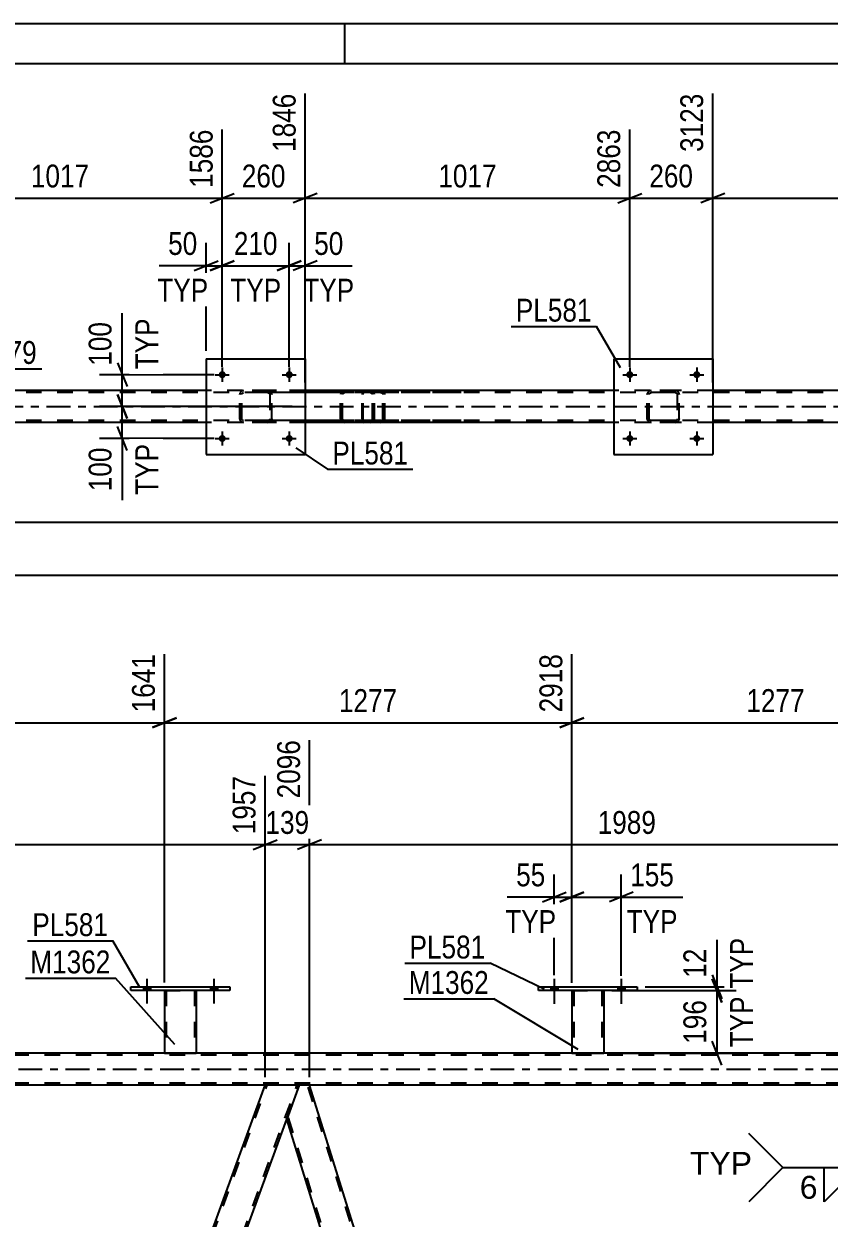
# Model space of a CAD drawing. Header units: millimetres. Extents: x 0 to 841, y 0 to 594.
# Drawn here: x 170.7 to 271.7, y 444.3 to 594 of the extents above; entities that cross this region are included whole.
import ezdxf

# ---------------------------------------------------------------- set-up
doc = ezdxf.new("R2010")
doc.units = ezdxf.units.MM
doc.linetypes.add('DXK_LINE_DOT2', pattern=[3.9198, 1.9599, -1.9599])
doc.linetypes.add('DXK_LINE_DOT3', pattern=[5.9187, 2.979, -0.9799, 0.9799, -0.9799])
doc.styles.add('Arial', font='ARIAL.TTF', dxfattribs={"height": 0.2})
doc.styles.add('Arial Narrow', font='ARIALN.TTF', dxfattribs={"height": 0.2})

# ---------------------------------------------------------------- blocks, each defined once
blk = doc.blocks.new('Unknown-318893469-1135')
at = {"color": 5, "linetype": 'Continuous'}
for p, q in [((841, 594), (0, 594)), ((211, 589), (211, 594)), ((836, 589), (5, 589))]:
    blk.add_line(p, q, dxfattribs=at)
blk = doc.blocks.new('Bolt-318893469-4916 - 4767')
at = {"linetype": 'Continuous'}
for points in [[(196.05, 542.03, -1), (195.17, 542.03, -1)], [(204.45, 542.03, -1), (203.57, 542.03, -1)]]:
    blk.add_hatch(color=1, dxfattribs=at).paths.add_polyline_path(points)
at = {"color": 1, "linetype": 'Continuous'}
for p, q in [((194.73, 542.03), (196.49, 542.03)), ((195.61, 542.91), (195.61, 541.15)), ((203.13, 542.03), (204.89, 542.03)), ((204.01, 542.91), (204.01, 541.15))]:
    blk.add_line(p, q, dxfattribs=at)
blk = doc.blocks.new('Part-318893469-4790 - 4767')
at = {"color": 7, "linetype": 'DXK_LINE_DOT2'}
for p, q in [((214.18, 548.03), (199.2, 548.03)), ((210.95, 548.03), (210.75, 547.99)), ((214.38, 547.99), (214.18, 548.03)), ((214.18, 547.79), (199.2, 547.79)), ((210.47, 547.72), (210.44, 547.55)), ((210.44, 544.51), (210.44, 547.55)), ((210.48, 547.73), (210.47, 547.72)), ((210.69, 547.55), (210.71, 547.64)), ((210.69, 544.51), (210.69, 547.55)), ((210.71, 547.64), (210.77, 547.72)), ((210.77, 547.72), (210.85, 547.77)), ((210.85, 547.77), (210.95, 547.79)), ((214.18, 547.79), (214.28, 547.77)), ((214.28, 547.77), (214.37, 547.72)), ((214.37, 547.72), (214.42, 547.64)), ((214.42, 547.64), (214.44, 547.55)), ((214.44, 544.51), (214.44, 547.55)), ((214.66, 547.72), (214.66, 547.73)), ((214.7, 547.55), (214.66, 547.72)), ((214.7, 544.51), (214.7, 547.55)), ((214.18, 544.27), (199.2, 544.27)), ((214.18, 544.03), (199.2, 544.03)), ((210.44, 544.51), (210.46, 544.42)), ((210.46, 544.42), (210.48, 544.33)), ((210.71, 544.42), (210.69, 544.51)), ((210.77, 544.34), (210.71, 544.42)), ((210.75, 544.07), (210.95, 544.03)), ((210.85, 544.29), (210.77, 544.34)), ((210.95, 544.27), (210.85, 544.29)), ((214.28, 544.29), (214.18, 544.27)), ((214.18, 544.03), (214.38, 544.07)), ((214.37, 544.34), (214.28, 544.29)), ((214.42, 544.42), (214.37, 544.34)), ((214.44, 544.51), (214.42, 544.42)), ((214.66, 544.33), (214.68, 544.42)), ((214.68, 544.42), (214.7, 544.51))]:
    blk.add_line(p, q, dxfattribs=at)
for centre, start, end in [((210.93, 547.53), 110.7583, 155.68), ((214.2, 547.53), 24.32, 69.2417), ((210.93, 544.53), 204.32, 249.2417), ((214.2, 544.53), 290.7583, 335.68)]:
    blk.add_arc(centre, 0.496, start, end, dxfattribs=at)
blk = doc.blocks.new('Part-318893469-4797 - 4767')
at = {"color": 7, "linetype": 'DXK_LINE_DOT2'}
for p, q in [((213.23, 547.89), (213.17, 547.73)), ((213.32, 547.99), (213.23, 547.89)), ((213.42, 548.03), (213.32, 547.99)), ((225.58, 548.03), (213.42, 548.03)), ((214.7, 547.79), (214.7, 548.03)), ((215.7, 547.99), (215.51, 548.03)), ((213.17, 547.73), (213.15, 547.55)), ((213.15, 544.51), (213.15, 547.55)), ((213.28, 547.55), (213.29, 547.64)), ((213.28, 544.51), (213.28, 547.55)), ((213.29, 547.64), (213.32, 547.72)), ((213.32, 547.72), (213.37, 547.77)), ((213.37, 547.77), (213.42, 547.79)), ((225.58, 547.79), (213.42, 547.79)), ((215.51, 547.79), (215.61, 547.77)), ((215.61, 547.77), (215.69, 547.72)), ((215.69, 547.72), (215.74, 547.64)), ((215.74, 547.64), (215.76, 547.55)), ((215.76, 544.51), (215.76, 547.55)), ((215.98, 547.72), (215.97, 547.73)), ((216.01, 547.55), (215.98, 547.72)), ((216.01, 544.51), (216.01, 547.55)), ((213.15, 544.51), (213.17, 544.33)), ((213.17, 544.33), (213.23, 544.17)), ((213.23, 544.17), (213.32, 544.07)), ((213.29, 544.42), (213.28, 544.51)), ((213.32, 544.34), (213.29, 544.42)), ((213.37, 544.29), (213.32, 544.34)), ((213.32, 544.07), (213.42, 544.03)), ((213.42, 544.27), (213.37, 544.29)), ((225.58, 544.27), (213.42, 544.27)), ((225.58, 544.03), (213.42, 544.03)), ((214.7, 544.03), (214.7, 544.27)), ((215.61, 544.29), (215.51, 544.27)), ((215.51, 544.03), (215.7, 544.07)), ((215.69, 544.34), (215.61, 544.29)), ((215.74, 544.42), (215.69, 544.34)), ((215.76, 544.51), (215.74, 544.42)), ((215.97, 544.33), (215.99, 544.42)), ((215.99, 544.42), (216.01, 544.51))]:
    blk.add_line(p, q, dxfattribs=at)
for centre, start, end in [((215.52, 547.53), 23.8494, 68.8059), ((215.52, 544.52), 291.1941, 336.1506)]:
    blk.add_arc(centre, 0.492, start, end, dxfattribs=at)
blk = doc.blocks.new('Part-318893469-4876 - 4767')
at = {"color": 7, "linetype": 'DXK_LINE_DOT2'}
for p, q in [((249.19, 547.99), (249.38, 548.03)), ((249.38, 548.03), (249.19, 547.99)), ((252.42, 548.03), (249.38, 548.03)), ((252.42, 548.03), (252.6, 547.99)), ((252.6, 547.99), (252.42, 548.03)), ((248.9, 547.55), (248.93, 547.73)), ((248.93, 547.73), (248.9, 547.55)), ((248.9, 544.51), (248.9, 547.55)), ((249.14, 547.55), (249.15, 547.64)), ((249.14, 544.51), (249.14, 547.55)), ((249.15, 547.64), (249.21, 547.72)), ((249.21, 547.72), (249.28, 547.77)), ((249.28, 547.77), (249.38, 547.79)), ((252.42, 547.79), (249.38, 547.79)), ((252.42, 547.79), (252.51, 547.77)), ((252.51, 547.77), (252.59, 547.72)), ((252.59, 547.72), (252.64, 547.64)), ((252.64, 547.64), (252.66, 547.55)), ((252.66, 547.55), (252.66, 544.51)), ((252.86, 547.73), (252.9, 547.55)), ((252.9, 547.55), (252.86, 547.73)), ((252.9, 544.51), (252.9, 547.55)), ((248.93, 544.32), (248.9, 544.51)), ((248.9, 544.51), (248.93, 544.32)), ((249.15, 544.42), (249.14, 544.51)), ((249.21, 544.34), (249.15, 544.42)), ((249.38, 544.03), (249.19, 544.06)), ((249.19, 544.06), (249.38, 544.03)), ((249.28, 544.29), (249.21, 544.34)), ((249.38, 544.27), (249.28, 544.29)), ((252.42, 544.27), (249.38, 544.27)), ((252.42, 544.03), (249.38, 544.03)), ((252.51, 544.29), (252.42, 544.27)), ((252.6, 544.06), (252.42, 544.03)), ((252.42, 544.03), (252.6, 544.06)), ((252.59, 544.34), (252.51, 544.29)), ((252.64, 544.42), (252.59, 544.34)), ((252.66, 544.51), (252.64, 544.42)), ((252.9, 544.51), (252.86, 544.32)), ((252.86, 544.32), (252.9, 544.51))]:
    blk.add_line(p, q, dxfattribs=at)
at = {"color": 7, "linetype": 'DXK_LINE_DOT3'}
blk.add_line((250.9, 546.03), (250.9, 546.03), dxfattribs=at)
at = {"color": 7, "linetype": 'DXK_LINE_DOT2'}
for centre, start, end in [((249.38, 547.55), 112.5, 157.5), ((249.38, 547.55), 112.5, 157.5), ((252.42, 547.55), 22.5, 67.5), ((252.42, 547.55), 22.5, 67.5), ((249.38, 544.51), 202.5, 247.5), ((249.38, 544.51), 202.5, 247.5), ((252.42, 544.51), 292.5, 337.5), ((252.42, 544.51), 292.5, 337.5)]:
    blk.add_arc(centre, 0.48, start, end, dxfattribs=at)
blk = doc.blocks.new('Part-318893469-4881 - 4767')
at = {"color": 2, "linetype": 'Continuous'}
for p, q in [((244.7, 552.03), (244.7, 540.03)), ((244.7, 552.03), (257.1, 552.03)), ((257.1, 552.03), (257.1, 540.03)), ((244.7, 540.03), (257.1, 540.03))]:
    blk.add_line(p, q, dxfattribs=at)
blk = doc.blocks.new('Part-318893469-4882 - 4767')
at = {"color": 7, "linetype": 'DXK_LINE_DOT2'}
for p, q in [((198.11, 547.99), (198.29, 548.03)), ((198.29, 548.03), (198.11, 547.99)), ((201.33, 548.03), (198.29, 548.03)), ((201.33, 548.03), (201.52, 547.99)), ((201.52, 547.99), (201.33, 548.03)), ((197.81, 547.55), (197.85, 547.73)), ((197.85, 547.73), (197.81, 547.55)), ((197.81, 544.51), (197.81, 547.55)), ((198.05, 547.55), (198.07, 547.64)), ((198.05, 544.51), (198.05, 547.55)), ((198.07, 547.64), (198.13, 547.72)), ((198.13, 547.72), (198.2, 547.77)), ((198.2, 547.77), (198.29, 547.79)), ((201.33, 547.79), (198.29, 547.79)), ((201.33, 547.79), (201.43, 547.77)), ((201.43, 547.77), (201.5, 547.72)), ((201.5, 547.72), (201.56, 547.64)), ((201.56, 547.64), (201.57, 547.55)), ((201.57, 547.55), (201.57, 544.51)), ((201.78, 547.73), (201.81, 547.55)), ((201.81, 547.55), (201.78, 547.73)), ((201.81, 544.51), (201.81, 547.55)), ((197.85, 544.32), (197.81, 544.51)), ((197.81, 544.51), (197.85, 544.32)), ((198.07, 544.42), (198.05, 544.51)), ((198.13, 544.34), (198.07, 544.42)), ((198.29, 544.03), (198.11, 544.06)), ((198.11, 544.06), (198.29, 544.03)), ((198.2, 544.29), (198.13, 544.34)), ((198.29, 544.27), (198.2, 544.29)), ((201.33, 544.27), (198.29, 544.27)), ((201.33, 544.03), (198.29, 544.03)), ((201.43, 544.29), (201.33, 544.27)), ((201.52, 544.06), (201.33, 544.03)), ((201.33, 544.03), (201.52, 544.06)), ((201.5, 544.34), (201.43, 544.29)), ((201.56, 544.42), (201.5, 544.34)), ((201.57, 544.51), (201.56, 544.42)), ((201.81, 544.51), (201.78, 544.32)), ((201.78, 544.32), (201.81, 544.51))]:
    blk.add_line(p, q, dxfattribs=at)
at = {"color": 7, "linetype": 'DXK_LINE_DOT3'}
blk.add_line((199.81, 546.03), (199.81, 546.03), dxfattribs=at)
at = {"color": 7, "linetype": 'DXK_LINE_DOT2'}
for centre, start, end in [((198.29, 547.55), 112.5, 157.5), ((198.29, 547.55), 112.5, 157.5), ((201.33, 547.55), 22.5, 67.5), ((201.33, 547.55), 22.5, 67.5), ((198.29, 544.51), 202.5, 247.5), ((198.29, 544.51), 202.5, 247.5), ((201.33, 544.51), 292.5, 337.5), ((201.33, 544.51), 292.5, 337.5)]:
    blk.add_arc(centre, 0.48, start, end, dxfattribs=at)
blk = doc.blocks.new('Part-318893469-4887 - 4767')
at = {"color": 2, "linetype": 'Continuous'}
for p, q in [((193.61, 552.03), (193.61, 540.03)), ((193.61, 552.03), (206.01, 552.03)), ((206.01, 552.03), (206.01, 540.03)), ((193.61, 540.03), (206.01, 540.03))]:
    blk.add_line(p, q, dxfattribs=at)
blk = doc.blocks.new('Bolt-318893469-4914 - 4767')
at = {"linetype": 'Continuous'}
for points in [[(247.14, 542.03, -1), (246.26, 542.03, -1)], [(255.54, 542.03, -1), (254.66, 542.03, -1)]]:
    blk.add_hatch(color=1, dxfattribs=at).paths.add_polyline_path(points)
at = {"color": 1, "linetype": 'Continuous'}
for p, q in [((245.82, 542.03), (247.58, 542.03)), ((246.7, 542.91), (246.7, 541.15)), ((254.22, 542.03), (255.98, 542.03)), ((255.1, 542.91), (255.1, 541.15))]:
    blk.add_line(p, q, dxfattribs=at)
blk = doc.blocks.new('Bolt-318893469-4915 - 4767')
at = {"linetype": 'Continuous'}
for points in [[(247.14, 550.03, -1), (246.26, 550.03, -1)], [(255.54, 550.03, -1), (254.66, 550.03, -1)]]:
    blk.add_hatch(color=1, dxfattribs=at).paths.add_polyline_path(points)
at = {"color": 1, "linetype": 'Continuous'}
for p, q in [((246.7, 550.91), (246.7, 549.15)), ((255.1, 550.91), (255.1, 549.15)), ((245.82, 550.03), (247.58, 550.03)), ((254.22, 550.03), (255.98, 550.03))]:
    blk.add_line(p, q, dxfattribs=at)
blk = doc.blocks.new('Bolt-318893469-4917 - 4767')
at = {"linetype": 'Continuous'}
for points in [[(196.05, 550.03, -1), (195.17, 550.03, -1)], [(204.45, 550.03, -1), (203.57, 550.03, -1)]]:
    blk.add_hatch(color=1, dxfattribs=at).paths.add_polyline_path(points)
at = {"color": 1, "linetype": 'Continuous'}
for p, q in [((195.61, 550.91), (195.61, 549.15)), ((204.01, 550.91), (204.01, 549.15)), ((194.73, 550.03), (196.49, 550.03)), ((203.13, 550.03), (204.89, 550.03))]:
    blk.add_line(p, q, dxfattribs=at)
blk = doc.blocks.new('Part-318893469-4945 - 4767')
at = {"color": 2, "linetype": 'Continuous'}
for p, q in [((193.61, 548.03), (154.93, 548.03)), ((244.7, 548.03), (206.01, 548.03)), ((295.78, 548.03), (257.1, 548.03)), ((193.61, 544.03), (154.93, 544.03)), ((244.7, 544.03), (206.01, 544.03)), ((295.78, 544.03), (257.1, 544.03))]:
    blk.add_line(p, q, dxfattribs=at)
at = {"color": 7, "linetype": 'DXK_LINE_DOT2'}
for p, q in [((206.01, 548.03), (193.61, 548.03)), ((257.1, 548.03), (244.7, 548.03)), ((733.5, 547.79), (132.16, 547.79)), ((733.5, 544.27), (132.16, 544.27)), ((206.01, 544.03), (193.61, 544.03)), ((257.1, 544.03), (244.7, 544.03))]:
    blk.add_line(p, q, dxfattribs=at)
at = {"color": 7, "linetype": 'DXK_LINE_DOT3'}
blk.add_line((132.16, 546.03), (733.5, 546.03), dxfattribs=at)
blk = doc.blocks.new('Part-318893469-3334 - 3250')
at = {"color": 2, "linetype": 'Continuous'}
for p, q in [((184.16, 473.31), (196.56, 473.31)), ((184.16, 472.83), (184.16, 473.31)), ((196.56, 473.31), (196.56, 472.83)), ((196.56, 472.83), (184.16, 472.83))]:
    blk.add_line(p, q, dxfattribs=at)
blk = doc.blocks.new('Part-318893469-3319 - 3250')
at = {"color": 7, "linetype": 'DXK_LINE_DOT2'}
for p, q in [((239.44, 472.83), (243.44, 472.83)), ((239.44, 472.82), (239.44, 472.83)), ((239.44, 472.83), (239.44, 472.82)), ((239.68, 472.83), (239.68, 464.99)), ((243.2, 472.83), (243.2, 464.99)), ((243.44, 472.83), (243.44, 472.82)), ((243.44, 472.82), (243.44, 472.83)), ((243.18, 464.99), (243.14, 464.99)), ((243.14, 464.99), (243.18, 464.99)), ((243.2, 464.99), (243.18, 464.99)), ((243.18, 464.99), (243.2, 464.99))]:
    blk.add_line(p, q, dxfattribs=at)
at = {"color": 2, "linetype": 'Continuous'}
for p, q in [((239.44, 472.82), (239.44, 464.99)), ((243.44, 472.82), (243.44, 464.99)), ((239.44, 464.99), (243.44, 464.99))]:
    blk.add_line(p, q, dxfattribs=at)
blk = doc.blocks.new('Part-318893469-3324 - 3250')
at = {"color": 2, "linetype": 'Continuous'}
for p, q in [((235.24, 473.3), (247.64, 473.3)), ((235.24, 472.82), (235.24, 473.3)), ((247.64, 473.3), (247.64, 472.82)), ((247.64, 472.82), (235.24, 472.82))]:
    blk.add_line(p, q, dxfattribs=at)
blk = doc.blocks.new('Part-318893469-3329 - 3250')
at = {"color": 2, "linetype": 'Continuous'}
for p, q in [((188.36, 472.83), (188.36, 464.99)), ((192.36, 472.83), (192.36, 464.99)), ((188.36, 464.99), (192.36, 464.99))]:
    blk.add_line(p, q, dxfattribs=at)
at = {"color": 7, "linetype": 'DXK_LINE_DOT2'}
for p, q in [((188.36, 472.83), (192.36, 472.83)), ((188.36, 472.83), (188.36, 472.83)), ((188.36, 472.83), (188.36, 472.83)), ((188.6, 472.83), (188.6, 464.99)), ((192.12, 472.83), (192.12, 464.99)), ((192.36, 472.83), (192.36, 472.83)), ((192.36, 472.83), (192.36, 472.83)), ((192.06, 464.99), (192.1, 464.99)), ((192.06, 464.99), (192.1, 464.99)), ((192.1, 464.99), (192.12, 464.99)), ((192.1, 464.99), (192.12, 464.99))]:
    blk.add_line(p, q, dxfattribs=at)
blk = doc.blocks.new('Part-318893469-3377 - 3250')
at = {"color": 2, "linetype": 'Continuous'}
for p, q in [((205.24, 460.98), (203.69, 456.73)), ((206.56, 460.98), (205.24, 460.98)), ((242.84, 344.59), (206.56, 460.98)), ((238.65, 344.59), (203.69, 456.73))]:
    blk.add_line(p, q, dxfattribs=at)
at = {"color": 7, "linetype": 'DXK_LINE_DOT2'}
for p, q in [((243.12, 342.86), (206.31, 460.98)), ((240.65, 338.98), (203.83, 457.1)), ((240.4, 338.98), (238.65, 344.59)), ((243.26, 343.23), (242.84, 344.59)), ((241.71, 338.98), (243.26, 343.23)), ((240.4, 338.98), (241.71, 338.98))]:
    blk.add_line(p, q, dxfattribs=at)
blk = doc.blocks.new('Part-318893469-3392 - 3250')
at = {"color": 2, "linetype": 'Continuous'}
for p, q in [((156.58, 338.98), (200.98, 460.98)), ((205.24, 460.98), (200.98, 460.98)), ((160.84, 338.98), (203.69, 456.73)), ((160.52, 338.98), (156.58, 338.98)), ((160.8, 338.98), (160.52, 338.98)), ((160.84, 338.98), (160.8, 338.98))]:
    blk.add_line(p, q, dxfattribs=at)
at = {"color": 7, "linetype": 'DXK_LINE_DOT2'}
for p, q in [((156.83, 338.98), (201.24, 460.98)), ((160.58, 338.98), (204.98, 460.98)), ((203.69, 456.73), (205.24, 460.98)), ((160.52, 338.98), (160.69, 338.98))]:
    blk.add_line(p, q, dxfattribs=at)
blk = doc.blocks.new('Bolt-318893469-3434 - 3250')
at = {"linetype": 'Continuous'}
for points in [[(236.8, 472.82), (237.68, 472.82), (237.68, 473.3), (236.8, 473.3)], [(245.2, 472.82), (246.08, 472.82), (246.08, 473.3), (245.2, 473.3)]]:
    blk.add_hatch(color=1, dxfattribs=at).paths.add_polyline_path(points)
at = {"color": 1, "linetype": 'Continuous'}
for p, q in [((236.8, 473.3), (236.8, 472.82)), ((237.24, 474.3), (237.24, 471.18)), ((237.68, 473.3), (237.68, 472.82)), ((245.2, 473.3), (245.2, 472.82)), ((245.64, 474.3), (245.64, 471.18)), ((246.08, 473.3), (246.08, 472.82))]:
    blk.add_line(p, q, dxfattribs=at)
blk = doc.blocks.new('Bolt-318893469-3435 - 3250')
at = {"linetype": 'Continuous'}
for points in [[(236.8, 472.82), (237.68, 472.82), (237.68, 473.3), (236.8, 473.3)], [(245.2, 472.82), (246.08, 472.82), (246.08, 473.3), (245.2, 473.3)]]:
    blk.add_hatch(color=1, dxfattribs=at).paths.add_polyline_path(points)
at = {"color": 1, "linetype": 'Continuous'}
for p, q in [((236.8, 473.3), (236.8, 472.82)), ((237.24, 474.3), (237.24, 471.18)), ((237.68, 473.3), (237.68, 472.82)), ((245.2, 473.3), (245.2, 472.82)), ((245.64, 474.3), (245.64, 471.18)), ((246.08, 473.3), (246.08, 472.82))]:
    blk.add_line(p, q, dxfattribs=at)
blk = doc.blocks.new('Bolt-318893469-3436 - 3250')
at = {"linetype": 'Continuous'}
for points in [[(185.72, 472.83), (186.6, 472.83), (186.6, 473.31), (185.72, 473.31)], [(194.12, 472.83), (195, 472.83), (195, 473.31), (194.12, 473.31)]]:
    blk.add_hatch(color=1, dxfattribs=at).paths.add_polyline_path(points)
at = {"color": 1, "linetype": 'Continuous'}
for p, q in [((185.72, 473.31), (185.72, 472.83)), ((186.16, 474.31), (186.16, 471.19)), ((186.6, 473.31), (186.6, 472.83)), ((194.12, 473.31), (194.12, 472.83)), ((194.56, 474.31), (194.56, 471.19)), ((195, 473.31), (195, 472.83))]:
    blk.add_line(p, q, dxfattribs=at)
blk = doc.blocks.new('Bolt-318893469-3437 - 3250')
at = {"linetype": 'Continuous'}
for points in [[(185.72, 472.83), (186.6, 472.83), (186.6, 473.31), (185.72, 473.31)], [(194.12, 472.83), (195, 472.83), (195, 473.31), (194.12, 473.31)]]:
    blk.add_hatch(color=1, dxfattribs=at).paths.add_polyline_path(points)
at = {"color": 1, "linetype": 'Continuous'}
for p, q in [((185.72, 473.31), (185.72, 472.83)), ((186.16, 474.31), (186.16, 471.19)), ((186.6, 473.31), (186.6, 472.83)), ((194.12, 473.31), (194.12, 472.83)), ((194.56, 474.31), (194.56, 471.19)), ((195, 473.31), (195, 472.83))]:
    blk.add_line(p, q, dxfattribs=at)
blk = doc.blocks.new('Part-318893469-3659 - 3250')
at = {"color": 2, "linetype": 'Continuous'}
for p, q in [((443.76, 464.98), (122.71, 464.98)), ((200.98, 460.98), (122.71, 460.98)), ((286.12, 460.98), (206.56, 460.98))]:
    blk.add_line(p, q, dxfattribs=at)
at = {"color": 7, "linetype": 'DXK_LINE_DOT2'}
for p, q in [((724.05, 464.74), (122.71, 464.74)), ((724.05, 461.22), (122.71, 461.22)), ((206.56, 460.98), (200.98, 460.98))]:
    blk.add_line(p, q, dxfattribs=at)
at = {"color": 7, "linetype": 'DXK_LINE_DOT3'}
blk.add_line((122.71, 462.98), (724.05, 462.98), dxfattribs=at)
blk = doc.blocks.new('Part-318893469-3542 - 3250')
at = {"color": 7, "linetype": 'DXK_LINE_DOT2'}
for p, q in [((241.97, 338.98), (286.37, 460.98)), ((245.71, 338.98), (290.12, 460.98)), ((290.37, 460.98), (288.83, 456.73)), ((241.71, 338.98), (243.75, 344.59)), ((245.97, 338.98), (248.01, 344.59)), ((245.97, 338.98), (241.71, 338.98))]:
    blk.add_line(p, q, dxfattribs=at)
at = {"color": 2, "linetype": 'Continuous'}
for p, q in [((243.75, 344.59), (286.12, 460.98)), ((286.12, 460.98), (290.37, 460.98)), ((248.01, 344.59), (288.83, 456.73))]:
    blk.add_line(p, q, dxfattribs=at)
blk = doc.blocks.new('StraightDimension-318893469-9045 - 4767')
at = {"color": 7, "linetype": 'Continuous'}
for p, q in [((257.1, 549.03), (257.1, 585.26)), ((297.78, 551.03), (297.78, 580.76)), ((258.6, 572.75), (255.6, 571.55)), ((257.1, 572.15), (297.78, 572.15)), ((296.28, 571.55), (299.28, 572.75))]:
    blk.add_line(p, q, dxfattribs=at)
at = {"color": 0}
blk.add_wipeout([(281.69, 572.9), (281.69, 577.1), (273.18, 577.1), (273.18, 572.9)], dxfattribs=at)
at = {"color": 3, "style": 'Arial Narrow'}
blk.add_text('1017', height=2.863, dxfattribs=at).set_placement((273.78, 573.5))
at = {"color": 0, "linetype": 'Continuous'}
blk.add_wipeout([(297.18, 581.36), (292.98, 581.36), (292.98, 572.85), (297.18, 572.85)], dxfattribs=at)
at = {"color": 3, "linetype": 'Continuous', "style": 'Arial Narrow'}
blk.add_text('4140', height=2.863, rotation=90.0002, dxfattribs=at).set_placement((296.58, 573.45))
blk = doc.blocks.new('StraightDimension-318893469-8357 - 4767')
at = {"color": 7, "linetype": 'Continuous'}
blk.add_line((132.16, 531.55), (770.62, 531.55), dxfattribs=at)
blk = doc.blocks.new('StraightDimension-318893469-5585 - 4767')
at = {"color": 7, "linetype": 'Continuous'}
blk.add_line((131.52, 524.91), (771.26, 524.91), dxfattribs=at)
blk = doc.blocks.new('StraightDimension-318893469-5596 - 4767')
at = {"color": 7, "linetype": 'Continuous'}
for p, q in [((182.48, 547.53), (183.68, 544.53)), ((204.38, 546.03), (180.23, 546.03)), ((183.08, 542.03), (183.08, 546.03)), ((183.68, 540.53), (182.48, 543.53)), ((194.61, 542.03), (180.23, 542.03)), ((183.08, 542.03), (183.08, 534.29)), ((183.08, 542.03), (183.08, 534.29))]:
    blk.add_line(p, q, dxfattribs=at)
at = {"color": 0, "linetype": 'Continuous'}
blk.add_wipeout([(188.18, 541.96), (183.98, 541.96), (183.98, 534.37), (188.18, 534.37)], dxfattribs=at)
at = {"color": 0}
blk.add_wipeout([(182.33, 541.5), (178.13, 541.5), (178.13, 534.82), (182.33, 534.82)], dxfattribs=at)
at = {"color": 3, "style": 'Arial Narrow'}
blk.add_text('100', height=2.863, rotation=90.0002, dxfattribs=at).set_placement((181.73, 535.42))
at = {"color": 3, "linetype": 'Continuous', "style": 'Arial Narrow'}
blk.add_text('TYP', height=2.863, rotation=90.0002, dxfattribs=at).set_placement((187.58, 534.97))
blk = doc.blocks.new('StraightDimension-318893469-5619 - 4767')
at = {"color": 7, "linetype": 'Continuous'}
for p, q in [((183.08, 550.03), (183.08, 557.76)), ((183.08, 550.03), (183.08, 557.76)), ((182.48, 551.53), (183.68, 548.53)), ((194.61, 550.03), (180.23, 550.03)), ((183.08, 546.03), (183.08, 550.03)), ((183.68, 544.53), (182.48, 547.53)), ((204.38, 546.03), (180.23, 546.03))]:
    blk.add_line(p, q, dxfattribs=at)
at = {"color": 0}
blk.add_wipeout([(182.33, 557.24), (178.13, 557.24), (178.13, 550.55), (182.33, 550.55)], dxfattribs=at)
at = {"color": 0, "linetype": 'Continuous'}
blk.add_wipeout([(188.18, 557.69), (183.98, 557.69), (183.98, 550.1), (188.18, 550.1)], dxfattribs=at)
at = {"color": 3, "linetype": 'Continuous', "style": 'Arial Narrow'}
blk.add_text('TYP', height=2.863, rotation=90.0002, dxfattribs=at).set_placement((187.58, 550.7))
at = {"color": 3, "style": 'Arial Narrow'}
blk.add_text('100', height=2.863, rotation=90.0002, dxfattribs=at).set_placement((181.73, 551.15))
blk = doc.blocks.new('StraightDimension-318893469-5643 - 4767')
at = {"color": 7, "linetype": 'Continuous'}
for p, q in [((204.01, 551.03), (204.01, 566.54)), ((206.01, 553.03), (206.01, 566.54)), ((202.51, 563.09), (205.51, 564.29)), ((204.01, 563.69), (206.01, 563.69)), ((207.51, 564.29), (204.51, 563.09)), ((206.01, 563.69), (211.92, 563.69)), ((206.01, 563.69), (211.92, 563.69))]:
    blk.add_line(p, q, dxfattribs=at)
at = {"color": 0}
blk.add_wipeout([(211.4, 564.44), (211.4, 568.64), (206.54, 568.64), (206.54, 564.44)], dxfattribs=at)
at = {"color": 0, "linetype": 'Continuous'}
blk.add_wipeout([(212.76, 558.59), (212.76, 562.79), (205.17, 562.79), (205.17, 558.59)], dxfattribs=at)
at = {"color": 3, "style": 'Arial Narrow'}
blk.add_text('50', height=2.863, dxfattribs=at).set_placement((207.14, 565.04))
at = {"color": 3, "linetype": 'Continuous', "style": 'Arial Narrow'}
blk.add_text('TYP', height=2.863, dxfattribs=at).set_placement((205.77, 559.19))
blk = doc.blocks.new('StraightDimension-318893469-5656 - 4767')
at = {"color": 7, "linetype": 'Continuous'}
for p, q in [((195.61, 551.03), (195.61, 566.54)), ((204.01, 551.03), (204.01, 566.54)), ((194.11, 563.09), (197.11, 564.29)), ((195.61, 563.69), (204.01, 563.69)), ((205.51, 564.29), (202.51, 563.09))]:
    blk.add_line(p, q, dxfattribs=at)
at = {"color": 0}
blk.add_wipeout([(203.16, 564.44), (203.16, 568.64), (196.47, 568.64), (196.47, 564.44)], dxfattribs=at)
at = {"color": 0, "linetype": 'Continuous'}
blk.add_wipeout([(203.61, 558.59), (203.61, 562.79), (196.02, 562.79), (196.02, 558.59)], dxfattribs=at)
at = {"color": 3, "style": 'Arial Narrow'}
blk.add_text('210', height=2.863, dxfattribs=at).set_placement((197.07, 565.04))
at = {"color": 3, "linetype": 'Continuous', "style": 'Arial Narrow'}
blk.add_text('TYP', height=2.863, dxfattribs=at).set_placement((196.62, 559.19))
blk = doc.blocks.new('StraightDimension-318893469-5672 - 4767')
at = {"color": 7, "linetype": 'Continuous'}
for p, q in [((193.61, 553.03), (193.61, 566.54)), ((195.61, 551.03), (195.61, 566.54)), ((193.61, 563.69), (187.71, 563.69)), ((193.61, 563.69), (187.71, 563.69)), ((192.11, 563.09), (195.11, 564.29)), ((193.61, 563.69), (195.61, 563.69)), ((197.11, 564.29), (194.11, 563.09))]:
    blk.add_line(p, q, dxfattribs=at)
at = {"color": 0}
blk.add_wipeout([(193.09, 564.44), (193.09, 568.64), (188.23, 568.64), (188.23, 564.44)], dxfattribs=at)
at = {"color": 0, "linetype": 'Continuous'}
blk.add_wipeout([(194.46, 558.59), (194.46, 562.79), (186.87, 562.79), (186.87, 558.59)], dxfattribs=at)
at = {"color": 3, "style": 'Arial Narrow'}
blk.add_text('50', height=2.863, dxfattribs=at).set_placement((188.83, 565.04))
at = {"color": 3, "linetype": 'Continuous', "style": 'Arial Narrow'}
blk.add_text('TYP', height=2.863, dxfattribs=at).set_placement((187.47, 559.19))
blk = doc.blocks.new('StraightDimension-318893469-9046 - 4767')
at = {"color": 7, "linetype": 'Continuous'}
for p, q in [((257.1, 549.03), (257.1, 585.26)), ((246.7, 551.03), (246.7, 580.76)), ((245.2, 571.55), (248.2, 572.75)), ((246.7, 572.15), (257.1, 572.15)), ((258.6, 572.75), (255.6, 571.55))]:
    blk.add_line(p, q, dxfattribs=at)
at = {"color": 0}
blk.add_wipeout([(255.24, 572.9), (255.24, 577.1), (248.55, 577.1), (248.55, 572.9)], dxfattribs=at)
at = {"color": 3, "style": 'Arial Narrow'}
blk.add_text('260', height=2.863, dxfattribs=at).set_placement((249.15, 573.5))
at = {"color": 0, "linetype": 'Continuous'}
blk.add_wipeout([(256.5, 585.86), (252.3, 585.86), (252.3, 577.35), (256.5, 577.35)], dxfattribs=at)
at = {"color": 3, "linetype": 'Continuous', "style": 'Arial Narrow'}
blk.add_text('3123', height=2.863, rotation=90.0002, dxfattribs=at).set_placement((255.9, 577.95))
blk = doc.blocks.new('StraightDimension-318893469-9047 - 4767')
at = {"color": 7, "linetype": 'Continuous'}
for p, q in [((206.01, 549.03), (206.01, 585.26)), ((246.7, 551.03), (246.7, 580.76)), ((207.51, 572.75), (204.51, 571.55)), ((206.01, 572.15), (246.7, 572.15)), ((245.2, 571.55), (248.2, 572.75))]:
    blk.add_line(p, q, dxfattribs=at)
at = {"color": 0}
blk.add_wipeout([(230.61, 572.9), (230.61, 577.1), (222.1, 577.1), (222.1, 572.9)], dxfattribs=at)
at = {"color": 3, "style": 'Arial Narrow'}
blk.add_text('1017', height=2.863, dxfattribs=at).set_placement((222.7, 573.5))
at = {"color": 0, "linetype": 'Continuous'}
blk.add_wipeout([(246.1, 581.36), (241.9, 581.36), (241.9, 572.85), (246.1, 572.85)], dxfattribs=at)
at = {"color": 3, "linetype": 'Continuous', "style": 'Arial Narrow'}
blk.add_text('2863', height=2.863, rotation=90.0002, dxfattribs=at).set_placement((245.5, 573.45))
blk = doc.blocks.new('StraightDimension-318893469-9048 - 4767')
at = {"color": 7, "linetype": 'Continuous'}
for p, q in [((206.01, 549.03), (206.01, 585.26)), ((195.61, 551.03), (195.61, 580.76)), ((194.11, 571.55), (197.11, 572.75)), ((195.61, 572.15), (206.01, 572.15)), ((207.51, 572.75), (204.51, 571.55))]:
    blk.add_line(p, q, dxfattribs=at)
at = {"color": 0}
blk.add_wipeout([(204.16, 572.9), (204.16, 577.1), (197.47, 577.1), (197.47, 572.9)], dxfattribs=at)
at = {"color": 3, "style": 'Arial Narrow'}
blk.add_text('260', height=2.863, dxfattribs=at).set_placement((198.07, 573.5))
at = {"color": 0, "linetype": 'Continuous'}
blk.add_wipeout([(205.41, 585.86), (201.21, 585.86), (201.21, 577.35), (205.41, 577.35)], dxfattribs=at)
at = {"color": 3, "linetype": 'Continuous', "style": 'Arial Narrow'}
blk.add_text('1846', height=2.863, rotation=90.0002, dxfattribs=at).set_placement((204.81, 577.95))
blk = doc.blocks.new('StraightDimension-318893469-9049 - 4767')
at = {"color": 7, "linetype": 'Continuous'}
for p, q in [((154.93, 548.71), (154.93, 583.43)), ((195.61, 551.03), (195.61, 580.76)), ((156.43, 572.75), (153.43, 571.55)), ((154.93, 572.15), (195.61, 572.15)), ((194.11, 571.55), (197.11, 572.75))]:
    blk.add_line(p, q, dxfattribs=at)
at = {"color": 0}
blk.add_wipeout([(179.53, 572.9), (179.53, 577.1), (171.02, 577.1), (171.02, 572.9)], dxfattribs=at)
at = {"color": 3, "style": 'Arial Narrow'}
blk.add_text('1017', height=2.863, dxfattribs=at).set_placement((171.62, 573.5))
at = {"color": 0, "linetype": 'Continuous'}
blk.add_wipeout([(195.01, 581.36), (190.81, 581.36), (190.81, 572.85), (195.01, 572.85)], dxfattribs=at)
at = {"color": 3, "linetype": 'Continuous', "style": 'Arial Narrow'}
blk.add_text('1586', height=2.863, rotation=90.0002, dxfattribs=at).set_placement((194.41, 573.45))
blk = doc.blocks.new('StraightDimension-318893469-12627 - 3250')
at = {"color": 7, "linetype": 'Continuous'}
for p, q in [((239.44, 473.82), (239.44, 487.4)), ((245.64, 474.69), (245.64, 487.4)), ((237.94, 483.95), (240.94, 485.15)), ((247.14, 485.15), (244.14, 483.95)), ((239.44, 484.55), (245.64, 484.55)), ((245.64, 484.55), (253.37, 484.55)), ((245.64, 484.55), (253.37, 484.55))]:
    blk.add_line(p, q, dxfattribs=at)
at = {"color": 0}
blk.add_wipeout([(252.85, 485.3), (252.85, 489.5), (246.16, 489.5), (246.16, 485.3)], dxfattribs=at)
at = {"color": 0, "linetype": 'Continuous'}
blk.add_wipeout([(253.3, 479.45), (253.3, 483.65), (245.71, 483.65), (245.71, 479.45)], dxfattribs=at)
at = {"color": 3, "style": 'Arial Narrow'}
blk.add_text('155', height=2.863, dxfattribs=at).set_placement((246.76, 485.9))
at = {"color": 3, "linetype": 'Continuous', "style": 'Arial Narrow'}
blk.add_text('TYP', height=2.863, dxfattribs=at).set_placement((246.31, 480.05))
blk = doc.blocks.new('StraightDimension-318893469-3917 - 3250')
at = {"color": 7, "linetype": 'Continuous'}
for p, q in [((206.56, 461.98), (206.56, 504.23)), ((286.12, 461.98), (286.12, 499.73)), ((208.06, 491.72), (205.06, 490.52)), ((206.56, 491.12), (286.12, 491.12)), ((284.62, 490.52), (287.62, 491.72))]:
    blk.add_line(p, q, dxfattribs=at)
at = {"color": 0}
blk.add_wipeout([(250.59, 491.87), (250.59, 496.07), (242.08, 496.07), (242.08, 491.87)], dxfattribs=at)
at = {"color": 3, "style": 'Arial Narrow'}
blk.add_text('1989', height=2.863, dxfattribs=at).set_placement((242.68, 492.47))
at = {"color": 0, "linetype": 'Continuous'}
blk.add_wipeout([(285.52, 500.33), (281.32, 500.33), (281.32, 491.82), (285.52, 491.82)], dxfattribs=at)
at = {"color": 3, "linetype": 'Continuous', "style": 'Arial Narrow'}
blk.add_text('4085', height=2.863, rotation=90.0002, dxfattribs=at).set_placement((284.92, 492.42))
blk = doc.blocks.new('StraightDimension-318893469-12642 - 3250')
at = {"color": 7, "linetype": 'Continuous'}
for p, q in [((257.64, 473.3), (257.64, 479.21)), ((257.64, 473.3), (257.64, 479.21)), ((257.04, 474.8), (258.24, 471.8)), ((248.64, 473.3), (260.04, 473.3)), ((258.24, 471.32), (257.04, 474.32)), ((257.64, 472.82), (257.64, 473.3)), ((244.44, 472.82), (260.04, 472.82))]:
    blk.add_line(p, q, dxfattribs=at)
at = {"color": 0, "linetype": 'Continuous'}
blk.add_wipeout([(262.74, 480.05), (258.54, 480.05), (258.54, 472.46), (262.74, 472.46)], dxfattribs=at)
at = {"color": 0}
blk.add_wipeout([(256.89, 478.69), (252.69, 478.69), (252.69, 473.83), (256.89, 473.83)], dxfattribs=at)
at = {"color": 3, "linetype": 'Continuous', "style": 'Arial Narrow'}
blk.add_text('TYP', height=2.863, rotation=90.0002, dxfattribs=at).set_placement((262.14, 473.06))
at = {"color": 3, "style": 'Arial Narrow'}
blk.add_text('12', height=2.863, rotation=90.0002, dxfattribs=at).set_placement((256.29, 474.43))
blk = doc.blocks.new('StraightDimension-318893469-3936 - 3250')
at = {"color": 7, "linetype": 'Continuous'}
for p, q in [((206.56, 461.98), (206.56, 504.23)), ((200.98, 461.98), (200.98, 499.73)), ((199.48, 490.52), (202.48, 491.72)), ((200.98, 491.12), (206.56, 491.12)), ((208.06, 491.72), (205.06, 490.52))]:
    blk.add_line(p, q, dxfattribs=at)
at = {"color": 0}
blk.add_wipeout([(207.11, 491.87), (207.11, 496.07), (200.43, 496.07), (200.43, 491.87)], dxfattribs=at)
at = {"color": 3, "style": 'Arial Narrow'}
blk.add_text('139', height=2.863, dxfattribs=at).set_placement((201.03, 492.47))
at = {"color": 0, "linetype": 'Continuous'}
blk.add_wipeout([(205.96, 504.83), (201.76, 504.83), (201.76, 496.32), (205.96, 496.32)], dxfattribs=at)
at = {"color": 3, "linetype": 'Continuous', "style": 'Arial Narrow'}
blk.add_text('2096', height=2.863, rotation=90.0002, dxfattribs=at).set_placement((205.36, 496.92))
blk = doc.blocks.new('StraightDimension-318893469-3955 - 3250')
at = {"color": 7, "linetype": 'Continuous'}
for p, q in [((200.98, 461.98), (200.98, 499.73)), ((122.71, 465.98), (122.71, 494.25)), ((124.21, 491.72), (121.21, 490.52)), ((122.71, 491.12), (200.98, 491.12)), ((199.48, 490.52), (202.48, 491.72))]:
    blk.add_line(p, q, dxfattribs=at)
at = {"color": 0}
blk.add_wipeout([(166.1, 491.87), (166.1, 496.07), (157.59, 496.07), (157.59, 491.87)], dxfattribs=at)
at = {"color": 3, "style": 'Arial Narrow'}
blk.add_text('1957', height=2.863, dxfattribs=at).set_placement((158.19, 492.47))
at = {"color": 0, "linetype": 'Continuous'}
for points in [[(200.38, 500.33), (196.18, 500.33), (196.18, 491.82), (200.38, 491.82)], [(122.11, 494.85), (117.91, 494.85), (117.91, 491.82), (122.11, 491.82)]]:
    blk.add_wipeout(points, dxfattribs=at)
at = {"color": 3, "linetype": 'Continuous', "style": 'Arial Narrow'}
for s, height, p in [('1957', 2.863, (199.78, 492.42)), ('0', 2.86, (121.51, 492.42))]:
    blk.add_text(s, height=height, rotation=90.0002, dxfattribs=at).set_placement(p)
blk = doc.blocks.new('StraightDimension-318893469-7929 - 3250')
at = {"color": 7, "linetype": 'Continuous'}
for p, q in [((239.44, 473.83), (239.44, 515.01)), ((290.52, 473.83), (290.52, 515.01)), ((240.94, 507), (237.94, 505.8)), ((239.44, 506.4), (290.52, 506.4)), ((289.02, 505.8), (292.02, 507))]:
    blk.add_line(p, q, dxfattribs=at)
at = {"color": 0}
blk.add_wipeout([(269.24, 507.15), (269.24, 511.35), (260.72, 511.35), (260.72, 507.15)], dxfattribs=at)
at = {"color": 3, "style": 'Arial Narrow'}
blk.add_text('1277', height=2.863, dxfattribs=at).set_placement((261.32, 507.75))
at = {"color": 0, "linetype": 'Continuous'}
blk.add_wipeout([(289.92, 515.61), (285.72, 515.61), (285.72, 507.1), (289.92, 507.1)], dxfattribs=at)
at = {"color": 3, "linetype": 'Continuous', "style": 'Arial Narrow'}
blk.add_text('4195', height=2.863, rotation=90.0002, dxfattribs=at).set_placement((289.32, 507.7))
blk = doc.blocks.new('StraightDimension-318893469-7930 - 3250')
at = {"color": 7, "linetype": 'Continuous'}
for p, q in [((188.36, 473.83), (188.36, 515.01)), ((239.44, 473.83), (239.44, 515.01)), ((189.86, 507), (186.86, 505.8)), ((188.36, 506.4), (239.44, 506.4)), ((237.94, 505.8), (240.94, 507))]:
    blk.add_line(p, q, dxfattribs=at)
at = {"color": 0}
blk.add_wipeout([(218.16, 507.15), (218.16, 511.35), (209.64, 511.35), (209.64, 507.15)], dxfattribs=at)
at = {"color": 3, "style": 'Arial Narrow'}
blk.add_text('1277', height=2.863, dxfattribs=at).set_placement((210.24, 507.75))
at = {"color": 0, "linetype": 'Continuous'}
blk.add_wipeout([(238.84, 515.61), (234.64, 515.61), (234.64, 507.1), (238.84, 507.1)], dxfattribs=at)
at = {"color": 3, "linetype": 'Continuous', "style": 'Arial Narrow'}
blk.add_text('2918', height=2.863, rotation=90.0002, dxfattribs=at).set_placement((238.24, 507.7))
blk = doc.blocks.new('StraightDimension-318893469-7931 - 3250')
at = {"color": 7, "linetype": 'Continuous'}
for p, q in [((137.28, 469.91), (137.28, 517.68)), ((188.36, 473.83), (188.36, 515.01)), ((138.78, 507), (135.78, 505.8)), ((137.28, 506.4), (188.36, 506.4)), ((186.86, 505.8), (189.86, 507))]:
    blk.add_line(p, q, dxfattribs=at)
at = {"color": 0}
blk.add_wipeout([(167.08, 507.15), (167.08, 511.35), (158.56, 511.35), (158.56, 507.15)], dxfattribs=at)
at = {"color": 3, "style": 'Arial Narrow'}
blk.add_text('1277', height=2.863, dxfattribs=at).set_placement((159.16, 507.75))
at = {"color": 0, "linetype": 'Continuous'}
blk.add_wipeout([(187.76, 515.61), (183.56, 515.61), (183.56, 507.1), (187.76, 507.1)], dxfattribs=at)
at = {"color": 3, "linetype": 'Continuous', "style": 'Arial Narrow'}
blk.add_text('1641', height=2.863, rotation=90.0002, dxfattribs=at).set_placement((187.16, 507.7))
blk = doc.blocks.new('StraightDimension-318893469-12628 - 3250')
at = {"color": 7, "linetype": 'Continuous'}
for p, q in [((237.24, 474.78), (237.24, 487.4)), ((239.44, 473.82), (239.44, 487.4)), ((235.74, 483.95), (238.74, 485.15)), ((240.94, 485.15), (237.94, 483.95)), ((237.24, 484.55), (231.33, 484.55)), ((237.24, 484.55), (231.33, 484.55)), ((237.24, 484.55), (239.44, 484.55))]:
    blk.add_line(p, q, dxfattribs=at)
at = {"color": 0}
blk.add_wipeout([(236.71, 485.3), (236.71, 489.5), (231.86, 489.5), (231.86, 485.3)], dxfattribs=at)
at = {"color": 0, "linetype": 'Continuous'}
blk.add_wipeout([(238.08, 479.45), (238.08, 483.65), (230.49, 483.65), (230.49, 479.45)], dxfattribs=at)
at = {"color": 3, "style": 'Arial Narrow'}
blk.add_text('55', height=2.863, dxfattribs=at).set_placement((232.46, 485.9))
at = {"color": 3, "linetype": 'Continuous', "style": 'Arial Narrow'}
blk.add_text('TYP', height=2.863, dxfattribs=at).set_placement((231.09, 480.05))
blk = doc.blocks.new('StraightDimension-318893469-12643 - 3250')
at = {"color": 7, "linetype": 'Continuous'}
for p, q in [((257.04, 474.32), (258.24, 471.32)), ((244.44, 472.82), (260.04, 472.82)), ((257.64, 464.99), (257.64, 472.82)), ((258.24, 463.49), (257.04, 466.49)), ((244.44, 464.99), (260.04, 464.99))]:
    blk.add_line(p, q, dxfattribs=at)
at = {"color": 0}
blk.add_wipeout([(256.89, 472.25), (252.69, 472.25), (252.69, 465.56), (256.89, 465.56)], dxfattribs=at)
at = {"color": 0, "linetype": 'Continuous'}
blk.add_wipeout([(262.74, 472.7), (258.54, 472.7), (258.54, 465.11), (262.74, 465.11)], dxfattribs=at)
at = {"color": 3, "linetype": 'Continuous', "style": 'Arial Narrow'}
blk.add_text('TYP', height=2.863, rotation=90.0002, dxfattribs=at).set_placement((262.14, 465.71))
at = {"color": 3, "style": 'Arial Narrow'}
blk.add_text('196', height=2.863, rotation=90.0002, dxfattribs=at).set_placement((256.29, 466.16))
blk = doc.blocks.new('Mark-318893469-4877 - 4767')
at = {"color": 0}
blk.add_wipeout([(241.93, 556.68), (241.93, 559.68), (232.42, 559.68), (232.42, 556.68)], dxfattribs=at)
blk.add_wipeout([(241.93, 556.68), (241.93, 559.68), (232.42, 559.68), (232.42, 556.68)], dxfattribs=at)
at = {"color": 30, "linetype": 'Continuous'}
for p in [(231.82, 556.08), (245.53, 550.88)]:
    blk.add_line(p, (242.53, 556.08), dxfattribs=at)
at = {"color": 3, "style": 'Arial Narrow'}
blk.add_text('PL581', height=2.863, dxfattribs=at).set_placement((232.42, 556.68))
blk = doc.blocks.new('Mark-318893469-4883 - 4767')
at = {"color": 0}
blk.add_wipeout([(218.92, 538.77), (218.92, 541.77), (209.42, 541.77), (209.42, 538.77)], dxfattribs=at)
blk.add_wipeout([(218.92, 538.77), (218.92, 541.77), (209.42, 541.77), (209.42, 538.77)], dxfattribs=at)
at = {"color": 30, "linetype": 'Continuous'}
for p, q in [((204.82, 540.88), (208.82, 538.17)), ((208.82, 538.17), (219.52, 538.17))]:
    blk.add_line(p, q, dxfattribs=at)
at = {"color": 3, "style": 'Arial Narrow'}
blk.add_text('PL581', height=2.863, dxfattribs=at).set_placement((209.42, 538.77))
blk = doc.blocks.new('Mark-318893469-4941 - 4767')
at = {"color": 0}
blk.add_wipeout([(172.38, 551.38), (172.38, 554.38), (162.51, 554.38), (162.51, 551.38)], dxfattribs=at)
blk.add_wipeout([(172.38, 551.38), (172.38, 554.38), (162.51, 554.38), (162.51, 551.38)], dxfattribs=at)
at = {"color": 30, "linetype": 'Continuous'}
for p, q in [((158.61, 546.67), (161.91, 550.78)), ((161.91, 550.78), (172.98, 550.78))]:
    blk.add_line(p, q, dxfattribs=at)
at = {"color": 3, "style": 'Arial Narrow'}
blk.add_text('TR479', height=2.863, dxfattribs=at).set_placement((162.51, 551.38))
blk = doc.blocks.new('Mark-318893469-3315 - 3250')
at = {"color": 0}
blk.add_wipeout([(229.04, 472.41), (229.04, 475.41), (218.99, 475.41), (218.99, 472.41)], dxfattribs=at)
blk.add_wipeout([(229.04, 472.41), (229.04, 475.41), (218.99, 475.41), (218.99, 472.41)], dxfattribs=at)
at = {"color": 30, "linetype": 'Continuous'}
for p in [(218.39, 471.81), (240.25, 465.45)]:
    blk.add_line(p, (229.64, 471.81), dxfattribs=at)
at = {"color": 3, "style": 'Arial Narrow'}
blk.add_text('M1362', height=2.863, dxfattribs=at).set_placement((218.99, 472.41))
blk = doc.blocks.new('Mark-318893469-3320 - 3250')
at = {"color": 0}
blk.add_wipeout([(228.6, 476.85), (228.6, 479.85), (219.09, 479.85), (219.09, 476.85)], dxfattribs=at)
blk.add_wipeout([(228.6, 476.85), (228.6, 479.85), (219.09, 479.85), (219.09, 476.85)], dxfattribs=at)
at = {"color": 30, "linetype": 'Continuous'}
for p in [(218.49, 476.25), (235.99, 473)]:
    blk.add_line(p, (229.2, 476.25), dxfattribs=at)
at = {"color": 3, "style": 'Arial Narrow'}
blk.add_text('PL581', height=2.863, dxfattribs=at).set_placement((219.09, 476.85))
blk = doc.blocks.new('Mark-318893469-3325 - 3250')
at = {"color": 0}
blk.add_wipeout([(181.61, 474.99), (181.61, 477.99), (171.55, 477.99), (171.55, 474.99)], dxfattribs=at)
blk.add_wipeout([(181.61, 474.99), (181.61, 477.99), (171.55, 477.99), (171.55, 474.99)], dxfattribs=at)
at = {"color": 30, "linetype": 'Continuous'}
for p in [(170.95, 474.39), (189.66, 466.08)]:
    blk.add_line(p, (182.21, 474.39), dxfattribs=at)
at = {"color": 3, "style": 'Arial Narrow'}
blk.add_text('M1362', height=2.863, dxfattribs=at).set_placement((171.55, 474.99))
blk = doc.blocks.new('Mark-318893469-3330 - 3250')
at = {"color": 0}
blk.add_wipeout([(181.3, 479.66), (181.3, 482.66), (171.8, 482.66), (171.8, 479.66)], dxfattribs=at)
blk.add_wipeout([(181.3, 479.66), (181.3, 482.66), (171.8, 482.66), (171.8, 479.66)], dxfattribs=at)
at = {"color": 30, "linetype": 'Continuous'}
for p in [(171.2, 479.06), (185.3, 473.2)]:
    blk.add_line(p, (181.9, 479.06), dxfattribs=at)
at = {"color": 3, "style": 'Arial Narrow'}
blk.add_text('PL581', height=2.863, dxfattribs=at).set_placement((171.8, 479.66))
blk = doc.blocks.new('WeldMark-318893469-4708 - 3250')
at = {"linetype": 'Continuous'}
blk.add_hatch(color=30, dxfattribs=at).paths.add_polyline_path([(283.72, 459.1), (286.12, 461.06), (284.93, 458.21)])
at = {"color": 30, "linetype": 'Continuous'}
blk.add_line((286.12, 461.06), (278.34, 450.64), dxfattribs=at)
at = {"color": 3, "linetype": 'Continuous'}
for q in [(261.63, 454.93), (261.63, 446.36)]:
    blk.add_line((265.91, 450.64), q, dxfattribs=at)
for start, end in [(90, 270), (270, 90)]:
    blk.add_arc((278.34, 450.64), 1.5, start, end, dxfattribs=at)
at = {"color": 0}
blk.add_wipeout([(270.44, 446.54), (270.44, 449.94), (267.81, 449.94), (267.81, 446.54)], dxfattribs=at)
at = {"color": 30, "linetype": 'Continuous'}
blk.add_line((265.91, 450.64), (278.34, 450.64), dxfattribs=at)
at = {"color": 3, "linetype": 'Continuous'}
for p, q in [((271.09, 450.64), (275.38, 450.64)), ((275.38, 450.64), (271.09, 446.36)), ((271.09, 446.36), (271.09, 450.64))]:
    blk.add_line(p, q, dxfattribs=at)
at = {"color": 3, "style": 'Arial'}
blk.add_text('6', height=2.87, dxfattribs=at).set_placement((268.01, 446.74))
at = {"color": 0, "linetype": 'Continuous'}
blk.add_wipeout([(262.01, 449.74), (262.01, 452.74), (254.24, 452.74), (254.24, 449.74)], dxfattribs=at)
blk.add_wipeout([(262.01, 449.74), (262.01, 452.74), (254.24, 452.74), (254.24, 449.74)], dxfattribs=at)
at = {"color": 3, "linetype": 'Continuous', "style": 'Arial'}
blk.add_text('TYP', height=2.865, dxfattribs=at).set_placement((254.24, 449.74))

msp = doc.modelspace()

# ---------------------------------------------------------------- block references
for name in ['Unknown-318893469-1135', 'Part-318893469-4887 - 4767', 'Bolt-318893469-4917 - 4767', 'Part-318893469-4881 - 4767', 'Bolt-318893469-4915 - 4767', 'Part-318893469-4945 - 4767', 'Part-318893469-4882 - 4767', 'Part-318893469-4790 - 4767', 'Part-318893469-4797 - 4767', 'Part-318893469-4876 - 4767', 'Bolt-318893469-4916 - 4767', 'Bolt-318893469-4914 - 4767', 'Part-318893469-3334 - 3250', 'Bolt-318893469-3436 - 3250', 'Bolt-318893469-3437 - 3250', 'Part-318893469-3324 - 3250', 'Bolt-318893469-3434 - 3250', 'Bolt-318893469-3435 - 3250', 'Part-318893469-3329 - 3250', 'Part-318893469-3319 - 3250', 'Part-318893469-3659 - 3250', 'Part-318893469-3392 - 3250', 'Part-318893469-3377 - 3250', 'Part-318893469-3542 - 3250']:
    msp.add_blockref(name, (0, 0))

# ---------------------------------------------------------------- next in the draw order: block references
for name in ['StraightDimension-318893469-9045 - 4767', 'StraightDimension-318893469-8357 - 4767', 'StraightDimension-318893469-12627 - 3250', 'WeldMark-318893469-4708 - 3250']:
    msp.add_blockref(name, (0, 0))

# ---------------------------------------------------------------- next in the draw order: block references
for name in ['StraightDimension-318893469-9046 - 4767', 'StraightDimension-318893469-5585 - 4767', 'StraightDimension-318893469-3917 - 3250']:
    msp.add_blockref(name, (0, 0))

# ---------------------------------------------------------------- next in the draw order: block references
for name in ['StraightDimension-318893469-5596 - 4767', 'StraightDimension-318893469-3936 - 3250', 'StraightDimension-318893469-12642 - 3250']:
    msp.add_blockref(name, (0, 0))

# ---------------------------------------------------------------- next in the draw order: block references
for name in ['StraightDimension-318893469-5619 - 4767', 'Mark-318893469-4883 - 4767', 'StraightDimension-318893469-7929 - 3250', 'StraightDimension-318893469-3955 - 3250']:
    msp.add_blockref(name, (0, 0))

# ---------------------------------------------------------------- next in the draw order: block references
for name in ['StraightDimension-318893469-5643 - 4767', 'StraightDimension-318893469-7930 - 3250', 'StraightDimension-318893469-12643 - 3250']:
    msp.add_blockref(name, (0, 0))

# ---------------------------------------------------------------- next in the draw order: block references
for name in ['StraightDimension-318893469-5656 - 4767', 'StraightDimension-318893469-7931 - 3250', 'StraightDimension-318893469-12628 - 3250']:
    msp.add_blockref(name, (0, 0))

# ---------------------------------------------------------------- next in the draw order: block references
for name in ['StraightDimension-318893469-9047 - 4767', 'StraightDimension-318893469-5672 - 4767', 'Mark-318893469-3325 - 3250', 'Mark-318893469-3315 - 3250']:
    msp.add_blockref(name, (0, 0))

# ---------------------------------------------------------------- next in the draw order: block references
for name in ['StraightDimension-318893469-9048 - 4767', 'Mark-318893469-4877 - 4767', 'Mark-318893469-3330 - 3250', 'Mark-318893469-3320 - 3250']:
    msp.add_blockref(name, (0, 0))

# ---------------------------------------------------------------- next in the draw order: block references
msp.add_blockref('StraightDimension-318893469-9049 - 4767', (0, 0))

# ---------------------------------------------------------------- next in the draw order: block references
msp.add_blockref('Mark-318893469-4941 - 4767', (0, 0))

doc.saveas('drawing.dxf')
